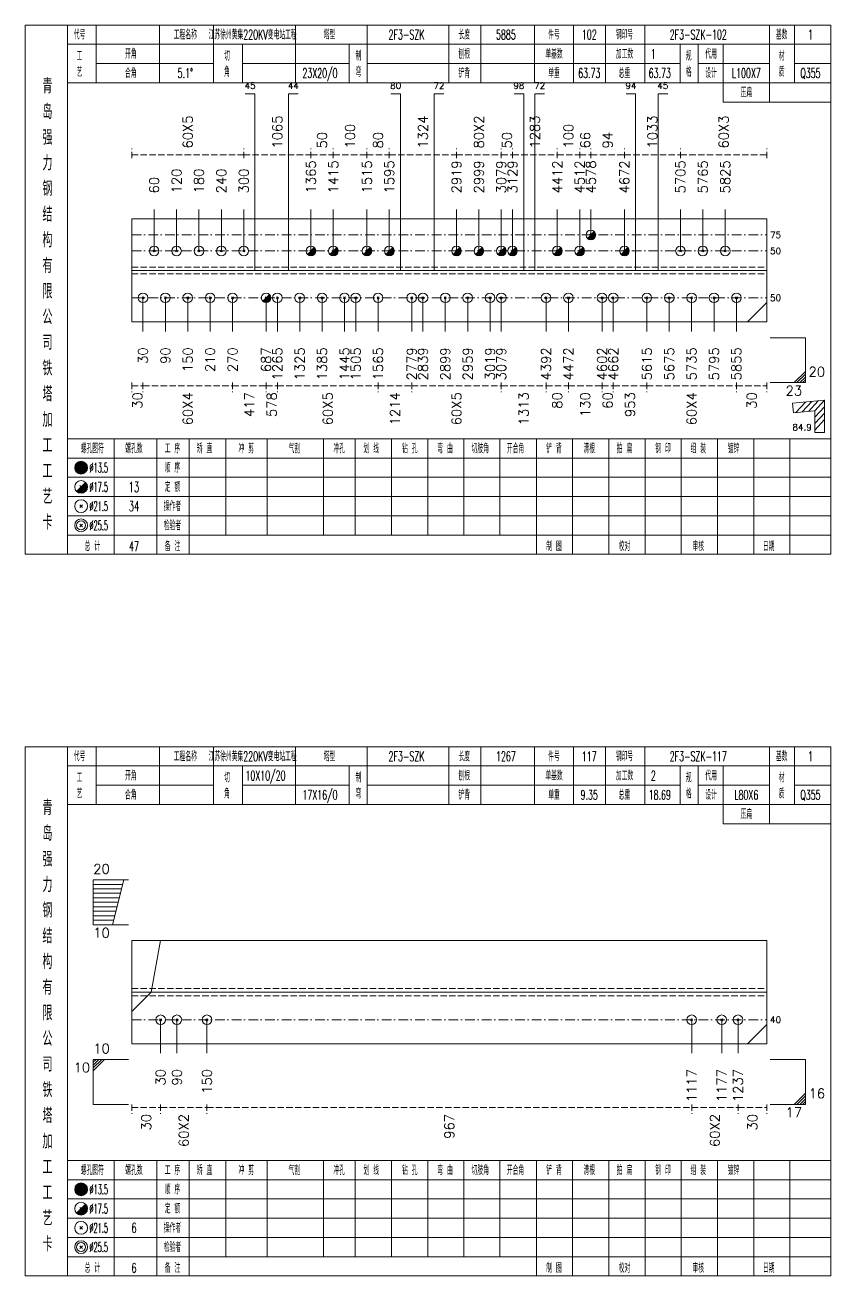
# Model space of a CAD drawing. Extents: x 0 to 4623, y -1159 to 4890.
# Drawn here: x 311.4 to 562.8, y 4500 to 4890 of the extents above; entities that cross this region are included whole.
import ezdxf
from ezdxf.enums import TextEntityAlignment as Align

# ---------------------------------------------------------------- set-up
doc = ezdxf.new("R2010")
doc.units = 0
doc.header["$MEASUREMENT"] = 0
doc.linetypes.add('一点画线', pattern=[5.2, 3, -1, 0.2, -1])
doc.linetypes.add('虚线', pattern=[2.75, 2, -0.75])
doc.layers.get('0').update_dxf_attribs({"linetype": 'CONTINUOUS', "lineweight": 25})
for name, color, linetype, lineweight in [('1', 7, 'CONTINUOUS', 25), ('2', 7, 'CONTINUOUS', 25), ('4', 7, 'CONTINUOUS', 25), ('5', 7, 'CONTINUOUS', 25)]:
    doc.layers.add(name, color=color, linetype=linetype, lineweight=lineweight)
doc.styles.get("Standard").update_dxf_attribs({"font": 'simplex.shx', "width": 0.7, "height": 3, "bigfont": 'gbhzfs.shx'})

# ---------------------------------------------------------------- blocks, each defined once
blk = doc.blocks.new('孔21.5')
at = {"layer": '5', "color": 7, "linetype": 'Continuous', "lineweight": 13}
for p, q in [((-0.2, -0.2), (0.2, 0.2)), ((-0.2, 0.2), (0.2, -0.2))]:
    blk.add_line(p, q, dxfattribs=at)
blk.add_circle((0, 0), 1, dxfattribs=at)
blk = doc.blocks.new('孔17.5')
at = {"layer": '5', "color": 7, "linetype": 'Continuous', "lineweight": 13}
for p, q in [((-0.707, -0.707), (0.707, 0.707)), ((-0.2, 0.2), (0.2, -0.2))]:
    blk.add_line(p, q, dxfattribs=at)
blk.add_circle((0, 0), 1, dxfattribs=at)
for radius in [0.9, 0.8, 0.7, 0.6, 0.5, 0.4, 0.3, 0.2, 0.1]:
    blk.add_arc((0, 0), radius, 225, 45, dxfattribs=at)

msp = doc.modelspace()

# ---------------------------------------------------------------- linework, layer by layer
at = {"color": 8, "linetype": '虚线', "lineweight": 9}
for p, q in [((344.7, 4848.5), (344.7, 4851.5)), ((344.7, 4849.5), (379.627, 4849.5)), ((379.627, 4848.5), (379.627, 4851.5)), ((379.627, 4848.5), (379.627, 4851.5)), ((379.627, 4849.5), (400.584, 4849.5)), ((400.584, 4848.5), (400.584, 4851.5)), ((400.584, 4848.5), (400.584, 4851.5)), ((400.584, 4849.5), (407.569, 4849.5)), ((407.569, 4848.5), (407.569, 4851.5)), ((407.569, 4848.5), (407.569, 4851.5)), ((407.569, 4849.5), (418.047, 4849.5)), ((418.047, 4848.5), (418.047, 4851.5)), ((418.047, 4848.5), (418.047, 4851.5)), ((418.047, 4849.5), (425.033, 4849.5)), ((425.033, 4848.5), (425.033, 4851.5)), ((425.033, 4848.5), (425.033, 4851.5)), ((425.033, 4849.5), (445.989, 4849.5)), ((445.989, 4848.5), (445.989, 4851.5)), ((445.989, 4848.5), (445.989, 4851.5)), ((445.989, 4849.5), (459.96, 4849.5)), ((459.96, 4848.5), (459.96, 4851.5)), ((459.96, 4848.5), (459.96, 4851.5)), ((459.96, 4849.5), (463.453, 4849.5)), ((463.453, 4848.5), (463.453, 4851.5)), ((463.453, 4848.5), (463.453, 4851.5)), ((463.453, 4849.5), (477.424, 4849.5)), ((477.424, 4848.5), (477.424, 4851.5)), ((477.424, 4848.5), (477.424, 4851.5)), ((477.424, 4849.5), (484.409, 4849.5)), ((484.409, 4848.5), (484.409, 4851.5)), ((484.409, 4848.5), (484.409, 4851.5)), ((484.409, 4849.5), (487.902, 4849.5)), ((487.902, 4848.5), (487.902, 4851.5)), ((487.902, 4848.5), (487.902, 4851.5)), ((487.902, 4849.5), (498.38, 4849.5)), ((498.38, 4848.5), (498.38, 4851.5)), ((498.38, 4848.5), (498.38, 4851.5)), ((498.38, 4849.5), (515.844, 4849.5)), ((515.844, 4848.5), (515.844, 4851.5)), ((515.844, 4848.5), (515.844, 4851.5)), ((515.844, 4849.5), (542.8, 4849.5)), ((542.8, 4848.5), (542.8, 4851.5)), ((344.7, 4778.5), (344.7, 4775.5)), ((344.7, 4777.5), (348.193, 4777.5)), ((348.193, 4778.5), (348.193, 4775.5)), ((348.193, 4778.5), (348.193, 4775.5)), ((348.193, 4777.5), (376.135, 4777.5)), ((376.135, 4778.5), (376.135, 4775.5)), ((376.135, 4778.5), (376.135, 4775.5)), ((376.135, 4777.5), (386.613, 4777.5)), ((386.613, 4778.5), (386.613, 4775.5)), ((386.613, 4778.5), (386.613, 4775.5)), ((386.613, 4777.5), (390.105, 4777.5)), ((390.105, 4778.5), (390.105, 4775.5)), ((390.105, 4778.5), (390.105, 4775.5)), ((390.105, 4777.5), (421.54, 4777.5)), ((421.54, 4778.5), (421.54, 4775.5)), ((421.54, 4778.5), (421.54, 4775.5)), ((421.54, 4777.5), (432.018, 4777.5)), ((432.018, 4778.5), (432.018, 4775.5)), ((432.018, 4778.5), (432.018, 4775.5)), ((432.018, 4777.5), (459.96, 4777.5)), ((459.96, 4778.5), (459.96, 4775.5)), ((459.96, 4778.5), (459.96, 4775.5)), ((459.96, 4777.5), (473.931, 4777.5)), ((473.931, 4778.5), (473.931, 4775.5)), ((473.931, 4778.5), (473.931, 4775.5)), ((473.931, 4777.5), (480.916, 4777.5)), ((480.916, 4778.5), (480.916, 4775.5)), ((480.916, 4778.5), (480.916, 4775.5)), ((480.916, 4777.5), (491.395, 4777.5)), ((491.395, 4778.5), (491.395, 4775.5)), ((491.395, 4778.5), (491.395, 4775.5)), ((491.395, 4777.5), (494.887, 4777.5)), ((494.887, 4778.5), (494.887, 4775.5)), ((494.887, 4778.5), (494.887, 4775.5)), ((494.887, 4777.5), (505.365, 4777.5)), ((505.365, 4778.5), (505.365, 4775.5)), ((505.365, 4778.5), (505.365, 4775.5)), ((505.365, 4777.5), (533.307, 4777.5)), ((533.307, 4778.5), (533.307, 4775.5)), ((533.307, 4778.5), (533.307, 4775.5)), ((533.307, 4777.5), (542.8, 4777.5)), ((542.8, 4778.5), (542.8, 4775.5)), ((344.7, 4553.5), (344.7, 4550.5)), ((344.7, 4552.5), (353.7, 4552.5)), ((353.7, 4553.5), (353.7, 4550.5)), ((353.7, 4553.5), (353.7, 4550.5)), ((353.7, 4552.5), (368.153, 4552.5)), ((368.153, 4553.5), (368.153, 4550.5)), ((368.153, 4553.5), (368.153, 4550.5)), ((368.153, 4552.5), (519.347, 4552.5)), ((519.347, 4553.5), (519.347, 4550.5)), ((519.347, 4553.5), (519.347, 4550.5)), ((519.347, 4552.5), (533.8, 4552.5)), ((533.8, 4553.5), (533.8, 4550.5)), ((533.8, 4553.5), (533.8, 4550.5)), ((533.8, 4552.5), (542.8, 4552.5)), ((542.8, 4553.5), (542.8, 4550.5))]:
    msp.add_line(p, q, dxfattribs=at)
at = {"color": 7, "linetype": 'Continuous', "lineweight": 13}
for p, q in [((351.685, 4819.55), (351.685, 4832.5)), ((358.671, 4819.55), (358.671, 4832.5)), ((365.656, 4819.55), (365.656, 4832.5)), ((372.642, 4819.55), (372.642, 4832.5)), ((379.627, 4819.55), (379.627, 4832.5)), ((400.584, 4819.55), (400.584, 4832.5)), ((407.569, 4819.55), (407.569, 4832.5)), ((418.047, 4819.55), (418.047, 4832.5)), ((425.033, 4819.55), (425.033, 4832.5)), ((445.989, 4819.55), (445.989, 4832.5)), ((452.975, 4819.55), (452.975, 4832.5)), ((459.96, 4819.55), (459.96, 4832.5)), ((463.453, 4819.55), (463.453, 4832.5)), ((477.424, 4819.55), (477.424, 4832.5)), ((484.409, 4819.55), (484.409, 4832.5)), ((487.902, 4824.55), (487.902, 4832.5)), ((498.38, 4819.55), (498.38, 4832.5)), ((515.844, 4819.55), (515.844, 4832.5)), ((522.829, 4819.55), (522.829, 4832.5)), ((529.815, 4819.55), (529.815, 4832.5)), ((348.193, 4804.95), (348.193, 4794.5)), ((355.178, 4804.95), (355.178, 4794.5)), ((362.164, 4804.95), (362.164, 4794.5)), ((369.149, 4804.95), (369.149, 4794.5)), ((376.135, 4804.95), (376.135, 4794.5)), ((386.613, 4804.95), (386.613, 4794.5)), ((390.105, 4804.95), (390.105, 4794.5)), ((397.091, 4804.95), (397.091, 4794.5)), ((404.076, 4804.95), (404.076, 4794.5)), ((411.062, 4804.95), (411.062, 4794.5)), ((414.555, 4804.95), (414.555, 4794.5)), ((421.54, 4804.95), (421.54, 4794.5)), ((432.018, 4804.95), (432.018, 4794.5)), ((435.511, 4804.95), (435.511, 4794.5)), ((442.496, 4804.95), (442.496, 4794.5)), ((449.482, 4804.95), (449.482, 4794.5)), ((456.467, 4804.95), (456.467, 4794.5)), ((459.96, 4804.95), (459.96, 4794.5)), ((473.931, 4804.95), (473.931, 4794.5)), ((480.916, 4804.95), (480.916, 4794.5)), ((491.395, 4804.95), (491.395, 4794.5)), ((494.887, 4804.95), (494.887, 4794.5)), ((505.365, 4804.95), (505.365, 4794.5)), ((512.351, 4804.95), (512.351, 4794.5)), ((519.336, 4804.95), (519.336, 4794.5)), ((526.322, 4804.95), (526.322, 4794.5)), ((533.307, 4804.95), (533.307, 4794.5)), ((542.8, 4803.45), (536.8, 4797.45)), ((554.8, 4792.5), (543.8, 4792.5)), ((554.8, 4792.5), (554.8, 4778.5)), ((551.3, 4778.5), (554.8, 4782)), ((554.8, 4778.5), (543.8, 4778.5)), ((552.175, 4778.5), (554.8, 4781.125)), ((553.05, 4778.5), (554.8, 4780.25)), ((553.925, 4778.5), (554.8, 4779.375)), ((332.7, 4623.5), (343.7, 4623.5)), ((332.7, 4609.5), (332.7, 4623.5)), ((332.7, 4622.1), (341.85, 4622.1)), ((338.7, 4609.5), (342.2, 4623.5)), ((332.7, 4620.7), (341.5, 4620.7)), ((332.7, 4619.3), (341.15, 4619.3)), ((332.7, 4617.9), (340.8, 4617.9)), ((332.7, 4616.5), (340.45, 4616.5)), ((332.7, 4615.1), (340.1, 4615.1)), ((332.7, 4613.7), (339.75, 4613.7)), ((332.7, 4612.3), (339.4, 4612.3)), ((332.7, 4610.9), (339.05, 4610.9)), ((332.7, 4609.5), (343.7, 4609.5)), ((350.7, 4588.5), (353.7, 4604.625)), ((344.7, 4582.5), (350.7, 4588.5)), ((353.7, 4579.875), (353.7, 4569.5)), ((358.772, 4579.875), (358.772, 4569.5)), ((368.153, 4579.875), (368.153, 4569.5)), ((519.347, 4579.875), (519.347, 4569.5)), ((528.728, 4579.875), (528.728, 4569.5)), ((533.8, 4579.875), (533.8, 4569.5)), ((542.8, 4578.375), (536.8, 4572.375)), ((332.7, 4567.5), (343.7, 4567.5)), ((332.7, 4567.5), (332.7, 4553.5)), ((333.575, 4567.5), (332.7, 4566.625)), ((334.45, 4567.5), (332.7, 4565.75)), ((335.325, 4567.5), (332.7, 4564.875)), ((336.2, 4567.5), (332.7, 4564)), ((554.8, 4567.5), (543.8, 4567.5)), ((554.8, 4567.5), (554.8, 4553.5)), ((551.3, 4553.5), (554.8, 4557)), ((552.175, 4553.5), (554.8, 4556.125)), ((553.05, 4553.5), (554.8, 4555.25)), ((332.7, 4553.5), (343.7, 4553.5)), ((554.8, 4553.5), (543.8, 4553.5)), ((553.925, 4553.5), (554.8, 4554.375))]:
    msp.add_line(p, q, dxfattribs=at)
at = {"color": 7, "linetype": 'Continuous', "lineweight": 18}
for p, q in [((344.7, 4829.55), (344.7, 4797.45)), ((344.7, 4829.55), (542.8, 4829.55)), ((542.8, 4829.55), (542.8, 4797.45)), ((344.7, 4813.5), (542.8, 4813.5)), ((344.7, 4604.625), (344.7, 4572.375)), ((344.7, 4604.625), (542.8, 4604.625)), ((542.8, 4604.625), (542.8, 4572.375)), ((344.7, 4588.5), (542.8, 4588.5))]:
    msp.add_line(p, q, dxfattribs=at)
at = {"color": 3, "linetype": '一点画线', "lineweight": 13}
for p, q in [((344.7, 4824.55), (542.8, 4824.55)), ((344.7, 4819.55), (542.8, 4819.55)), ((344.7, 4804.95), (542.8, 4804.95)), ((344.7, 4579.875), (542.8, 4579.875))]:
    msp.add_line(p, q, dxfattribs=at)
at = {"color": 1, "linetype": '虚线', "lineweight": 18}
for p, q in [((344.7, 4814.55), (542.8, 4814.55)), ((344.7, 4812.45), (542.8, 4812.45)), ((344.7, 4589.625), (542.8, 4589.625)), ((344.7, 4587.375), (542.8, 4587.375))]:
    msp.add_line(p, q, dxfattribs=at)
at = {"layer": '1', "color": 7, "linetype": 'Continuous', "lineweight": 18}
for p, q in [((344.7, 4797.45), (542.8, 4797.45)), ((344.7, 4572.375), (542.8, 4572.375))]:
    msp.add_line(p, q, dxfattribs=at)
at = {"layer": '2', "color": 7, "linetype": 'Continuous', "lineweight": 13}
for p, q in [((383.12, 4868.5), (380.12, 4868.5)), ((383.12, 4813.5), (383.12, 4868.5)), ((393.598, 4813.5), (393.598, 4868.5)), ((393.598, 4868.5), (396.598, 4868.5)), ((428.525, 4868.5), (425.525, 4868.5)), ((428.525, 4813.5), (428.525, 4868.5)), ((439.004, 4813.5), (439.004, 4868.5)), ((439.004, 4868.5), (442.004, 4868.5)), ((466.945, 4868.5), (463.945, 4868.5)), ((466.945, 4813.5), (466.945, 4868.5)), ((470.438, 4813.5), (470.438, 4868.5)), ((470.438, 4868.5), (473.438, 4868.5)), ((501.873, 4868.5), (498.873, 4868.5)), ((501.873, 4813.5), (501.873, 4868.5)), ((508.858, 4813.5), (508.858, 4868.5)), ((508.858, 4868.5), (511.858, 4868.5)), ((560.8, 4773), (550.84, 4772.111)), ((550.84, 4772.111), (551.106, 4769.123)), ((551.106, 4769.123), (557.8, 4769.72)), ((551.824, 4769.187), (554.824, 4772.467)), ((553.816, 4769.365), (556.816, 4772.644)), ((555.808, 4769.543), (558.808, 4772.822)), ((557.8, 4769.72), (560.8, 4773)), ((557.8, 4767.72), (560.8, 4771)), ((557.8, 4769.72), (557.8, 4763)), ((560.8, 4763), (560.8, 4773)), ((557.8, 4765.72), (560.8, 4769)), ((557.8, 4763.72), (560.8, 4767)), ((557.8, 4763), (560.8, 4763))]:
    msp.add_line(p, q, dxfattribs=at)
at = {"layer": '4', "color": 1, "linetype": 'Continuous', "lineweight": 18}
for p, q in [((324.7, 4725), (324.7, 4890)), ((333.6, 4872), (333.6, 4890)), ((353.4, 4872), (353.4, 4890)), ((370.2, 4872), (370.2, 4890)), ((395.8, 4872), (395.8, 4890)), ((418.1, 4872), (418.1, 4890)), ((443.6, 4872), (443.6, 4890)), ((453.6, 4872), (453.6, 4890)), ((470.3, 4872), (470.3, 4890)), ((482.5, 4872), (482.5, 4890)), ((492.5, 4872), (492.5, 4890)), ((504.7, 4872), (504.7, 4890)), ((543.6, 4866), (543.6, 4890)), ((551.4, 4872), (551.4, 4890)), ((324.7, 4884), (562.8, 4884)), ((379.2, 4872), (379.2, 4884)), ((412.5, 4872), (412.5, 4884)), ((515.8, 4872), (515.8, 4884)), ((521.4, 4872), (521.4, 4884)), ((529.2, 4866), (529.2, 4884)), ((333.6, 4878), (370.2, 4878)), ((379.2, 4878), (412.5, 4878)), ((418.1, 4878), (515.8, 4878)), ((521.4, 4878), (543.6, 4878)), ((551.4, 4878), (562.8, 4878)), ((324.7, 4872), (562.8, 4872)), ((529.2, 4866), (562.8, 4866)), ((324.7, 4761), (562.8, 4761)), ((339.2, 4725), (339.2, 4761)), ((352.5, 4725), (352.5, 4761)), ((362.6, 4725), (362.6, 4761)), ((374, 4731), (374, 4761)), ((386.9, 4731), (386.9, 4761)), ((404.5, 4731), (404.5, 4761)), ((414.4, 4731), (414.4, 4761)), ((425.7, 4731), (425.7, 4761)), ((437, 4731), (437, 4761)), ((448.3, 4731), (448.3, 4761)), ((459.5, 4731), (459.5, 4761)), ((470.9, 4731), (470.9, 4761)), ((482.2, 4731), (482.2, 4761)), ((493.5, 4731), (493.5, 4761)), ((504.8, 4731), (504.8, 4761)), ((516.1, 4731), (516.1, 4761)), ((527.4, 4731), (527.4, 4761)), ((538.7, 4731), (538.7, 4761)), ((550, 4731), (550, 4761)), ((324.7, 4755), (562.8, 4755)), ((324.7, 4749), (562.8, 4749)), ((324.7, 4743), (562.8, 4743)), ((324.7, 4737), (562.8, 4737)), ((324.7, 4731), (562.8, 4731)), ((470.9, 4725), (470.9, 4731)), ((482.2, 4725), (482.2, 4731)), ((493.5, 4725), (493.5, 4731)), ((504.8, 4725), (504.8, 4731)), ((516.1, 4725), (516.1, 4731)), ((527.4, 4725), (527.4, 4731)), ((538.7, 4725), (538.7, 4731)), ((550, 4725), (550, 4731)), ((324.7, 4500), (324.7, 4665)), ((333.6, 4647), (333.6, 4665)), ((353.4, 4647), (353.4, 4665)), ((370.2, 4647), (370.2, 4665)), ((395.8, 4647), (395.8, 4665)), ((418.1, 4647), (418.1, 4665)), ((443.6, 4647), (443.6, 4665)), ((453.6, 4647), (453.6, 4665)), ((470.3, 4647), (470.3, 4665)), ((482.5, 4647), (482.5, 4665)), ((492.5, 4647), (492.5, 4665)), ((504.7, 4647), (504.7, 4665)), ((543.6, 4641), (543.6, 4665)), ((551.4, 4647), (551.4, 4665)), ((324.7, 4659), (562.8, 4659)), ((379.2, 4647), (379.2, 4659)), ((412.5, 4647), (412.5, 4659)), ((515.8, 4647), (515.8, 4659)), ((521.4, 4647), (521.4, 4659)), ((529.2, 4641), (529.2, 4659)), ((333.6, 4653), (370.2, 4653)), ((379.2, 4653), (412.5, 4653)), ((418.1, 4653), (515.8, 4653)), ((521.4, 4653), (543.6, 4653)), ((551.4, 4653), (562.8, 4653)), ((324.7, 4647), (562.8, 4647)), ((529.2, 4641), (562.8, 4641)), ((324.7, 4536), (562.8, 4536)), ((339.2, 4500), (339.2, 4536)), ((352.5, 4500), (352.5, 4536)), ((362.6, 4500), (362.6, 4536)), ((374, 4506), (374, 4536)), ((386.9, 4506), (386.9, 4536)), ((404.5, 4506), (404.5, 4536)), ((414.4, 4506), (414.4, 4536)), ((425.7, 4506), (425.7, 4536)), ((437, 4506), (437, 4536)), ((448.3, 4506), (448.3, 4536)), ((459.5, 4506), (459.5, 4536)), ((470.9, 4506), (470.9, 4536)), ((482.2, 4506), (482.2, 4536)), ((493.5, 4506), (493.5, 4536)), ((504.8, 4506), (504.8, 4536)), ((516.1, 4506), (516.1, 4536)), ((527.4, 4506), (527.4, 4536)), ((538.7, 4506), (538.7, 4536)), ((550, 4506), (550, 4536)), ((324.7, 4530), (562.8, 4530)), ((324.7, 4524), (562.8, 4524)), ((324.7, 4518), (562.8, 4518)), ((324.7, 4512), (562.8, 4512)), ((324.7, 4506), (562.8, 4506)), ((470.9, 4500), (470.9, 4506)), ((482.2, 4500), (482.2, 4506)), ((493.5, 4500), (493.5, 4506)), ((504.8, 4500), (504.8, 4506)), ((516.1, 4500), (516.1, 4506)), ((527.4, 4500), (527.4, 4506)), ((538.7, 4500), (538.7, 4506)), ((550, 4500), (550, 4506))]:
    msp.add_line(p, q, dxfattribs=at)
at = {"layer": '4', "color": 7, "linetype": 'Continuous', "lineweight": 13}
for p, q in [((328.7, 4751.8), (329.1, 4752.2)), ((329.1, 4751.8), (328.7, 4752.2)), ((327.486, 4744.586), (330.314, 4747.414)), ((328.5, 4746.4), (329.3, 4745.6)), ((328.5, 4739.6), (329.3, 4740.4)), ((328.5, 4740.4), (329.3, 4739.6)), ((328.5, 4733.6), (329.3, 4734.4)), ((328.5, 4734.4), (329.3, 4733.6)), ((328.7, 4526.8), (329.1, 4527.2)), ((329.1, 4526.8), (328.7, 4527.2)), ((327.486, 4519.586), (330.314, 4522.414)), ((328.5, 4521.4), (329.3, 4520.6)), ((328.5, 4514.6), (329.3, 4515.4)), ((328.5, 4515.4), (329.3, 4514.6)), ((328.5, 4508.6), (329.3, 4509.4)), ((328.5, 4509.4), (329.3, 4508.6))]:
    msp.add_line(p, q, dxfattribs=at)
at = {"layer": '4', "color": 1, "linetype": 'Continuous', "lineweight": 18}
for points in [[(311.4, 4890), (311.4, 4725), (562.8, 4725), (562.8, 4890)], [(311.4, 4665), (311.4, 4500), (562.8, 4500), (562.8, 4665)]]:
    msp.add_lwpolyline(points, close=True, dxfattribs=at)
at = {"layer": '4', "color": 7, "linetype": 'Continuous', "lineweight": 13}
for centre, radius in [((328.9, 4752), 2), ((328.9, 4752), 1.8), ((328.9, 4752), 1.6), ((328.9, 4752), 1.4), ((328.9, 4752), 1.2), ((328.9, 4752), 1), ((328.9, 4752), 0.8), ((328.9, 4752), 0.6), ((328.9, 4752), 0.4), ((328.9, 4752), 0.2), ((328.9, 4746), 2), ((328.9, 4740), 2), ((328.9, 4734), 2), ((328.9, 4734), 1.4), ((328.9, 4527), 2), ((328.9, 4527), 1.8), ((328.9, 4527), 1.6), ((328.9, 4527), 1.4), ((328.9, 4527), 1.2), ((328.9, 4527), 1), ((328.9, 4527), 0.8), ((328.9, 4527), 0.6), ((328.9, 4527), 0.4), ((328.9, 4527), 0.2), ((328.9, 4521), 2), ((328.9, 4515), 2), ((328.9, 4509), 2), ((328.9, 4509), 1.4)]:
    msp.add_circle(centre, radius, dxfattribs=at)
for centre, radius in [((328.9, 4746), 1.8), ((328.9, 4746), 1.6), ((328.9, 4746), 1.4), ((328.9, 4746), 1.2), ((328.9, 4746), 1), ((328.9, 4746), 0.8), ((328.9, 4746), 0.6), ((328.9, 4746), 0.4), ((328.9, 4746), 0.2), ((328.9, 4521), 1.8), ((328.9, 4521), 1.6), ((328.9, 4521), 1.4), ((328.9, 4521), 1.2), ((328.9, 4521), 1), ((328.9, 4521), 0.8), ((328.9, 4521), 0.6), ((328.9, 4521), 0.4), ((328.9, 4521), 0.2)]:
    msp.add_arc(centre, radius, 225, 45, dxfattribs=at)

# ---------------------------------------------------------------- block references
at = {"color": 7, "linetype": 'Continuous', "lineweight": 13, "xscale": 1.5, "yscale": 1.5, "zscale": 1.5}
for name, p in [('孔17.5', (487.902, 4824.55)), ('孔21.5', (351.685, 4819.55)), ('孔21.5', (358.671, 4819.55)), ('孔21.5', (365.656, 4819.55)), ('孔21.5', (372.642, 4819.55)), ('孔21.5', (379.627, 4819.55)), ('孔17.5', (400.584, 4819.55)), ('孔17.5', (407.569, 4819.55)), ('孔17.5', (418.047, 4819.55)), ('孔17.5', (425.033, 4819.55)), ('孔17.5', (445.989, 4819.55)), ('孔17.5', (452.975, 4819.55)), ('孔17.5', (459.96, 4819.55)), ('孔17.5', (463.453, 4819.55)), ('孔17.5', (477.424, 4819.55)), ('孔17.5', (484.409, 4819.55)), ('孔17.5', (498.38, 4819.55)), ('孔21.5', (515.844, 4819.55)), ('孔21.5', (522.829, 4819.55)), ('孔21.5', (529.815, 4819.55))]:
    msp.add_blockref(name, p, dxfattribs=at)
at = {"layer": '1', "color": 7, "linetype": 'Continuous', "lineweight": 13, "xscale": 1.5, "yscale": 1.5, "zscale": 1.5}
for name, p in [('孔21.5', (348.193, 4804.95)), ('孔21.5', (355.178, 4804.95)), ('孔21.5', (362.164, 4804.95)), ('孔21.5', (369.149, 4804.95)), ('孔21.5', (376.135, 4804.95)), ('孔17.5', (386.613, 4804.95)), ('孔21.5', (390.105, 4804.95)), ('孔21.5', (397.091, 4804.95)), ('孔21.5', (404.076, 4804.95)), ('孔21.5', (411.062, 4804.95)), ('孔21.5', (414.555, 4804.95)), ('孔21.5', (421.54, 4804.95)), ('孔21.5', (432.018, 4804.95)), ('孔21.5', (435.511, 4804.95)), ('孔21.5', (442.496, 4804.95)), ('孔21.5', (449.482, 4804.95)), ('孔21.5', (456.467, 4804.95)), ('孔21.5', (459.96, 4804.95)), ('孔21.5', (473.931, 4804.95)), ('孔21.5', (480.916, 4804.95)), ('孔21.5', (491.395, 4804.95)), ('孔21.5', (494.887, 4804.95)), ('孔21.5', (505.365, 4804.95)), ('孔21.5', (512.351, 4804.95)), ('孔21.5', (519.336, 4804.95)), ('孔21.5', (526.322, 4804.95)), ('孔21.5', (533.307, 4804.95)), ('孔21.5', (353.7, 4579.875)), ('孔21.5', (358.772, 4579.875)), ('孔21.5', (368.153, 4579.875)), ('孔21.5', (519.347, 4579.875)), ('孔21.5', (528.728, 4579.875)), ('孔21.5', (533.8, 4579.875))]:
    msp.add_blockref(name, p, dxfattribs=at)

# ---------------------------------------------------------------- texts
at = {"color": 8, "linetype": 'Continuous', "lineweight": 9}
for s, p in [('60X5', (362.164, 4851.5)), ('1065', (390.105, 4851.5)), ('1324', (435.511, 4851.5)), ('80X2', (452.975, 4851.5)), ('1283', (470.438, 4851.5)), ('1033', (507.112, 4851.5)), ('60X3', (529.322, 4851.5)), ('50', (404.076, 4851.5)), ('100', (412.808, 4851.5)), ('80', (421.54, 4851.5)), ('50', (461.706, 4851.5)), ('100', (480.916, 4851.5)), ('66', (486.155, 4851.5)), ('94', (493.141, 4851.5))]:
    msp.add_text(s, height=3, rotation=90, dxfattribs=at).set_placement(p, align=Align.MIDDLE_LEFT)
at = {"color": 7, "linetype": 'Continuous', "lineweight": 13}
for s, p in [('120', (358.671, 4837.5)), ('180', (365.656, 4837.5)), ('240', (372.642, 4837.5)), ('300', (379.627, 4837.5)), ('1365', (400.584, 4837.5)), ('1415', (407.569, 4837.5)), ('1515', (418.047, 4837.5)), ('1595', (425.033, 4837.5)), ('2919', (445.989, 4837.5)), ('2999', (452.975, 4837.5)), ('3079', (459.96, 4837.5)), ('3129', (463.453, 4837.5)), ('4412', (477.424, 4837.5)), ('4512', (484.409, 4837.5)), ('4578', (487.902, 4837.5)), ('4672', (498.38, 4837.5)), ('5705', (515.844, 4837.5)), ('5765', (522.829, 4837.5)), ('5825', (529.815, 4837.5)), ('60', (351.685, 4837.5))]:
    msp.add_text(s, height=3, rotation=90, dxfattribs=at).set_placement(p, align=Align.MIDDLE_LEFT)
for s, p in [('75', (543.8, 4824.55)), ('50', (543.8, 4819.55)), ('50', (543.8, 4804.95)), ('40', (543.8, 4579.875))]:
    msp.add_text(s, height=2, dxfattribs=at).set_placement(p, align=Align.MIDDLE_LEFT)
for s, p in [('20', (555.8, 4779.5)), ('20', (332.7, 4624.5)), ('10', (332.7, 4568.5)), ('16', (555.8, 4554.5))]:
    msp.add_text(s, height=3, dxfattribs=at).set_placement(p, align=Align.BOTTOM_LEFT)
for s, p in [('23', (553.8, 4777.5)), ('10', (331.7, 4566.5)), ('17', (553.8, 4552.5))]:
    msp.add_text(s, height=3, dxfattribs=at).set_placement(p, align=Align.TOP_RIGHT)
at = {"color": 8, "linetype": 'Continuous', "lineweight": 9}
for s, p in [('30', (346.446, 4775.5)), ('60X4', (362.164, 4775.5)), ('417', (381.374, 4775.5)), ('578', (388.359, 4775.5)), ('60X5', (405.823, 4775.5)), ('1214', (426.779, 4775.5)), ('60X5', (445.989, 4775.5)), ('1313', (466.945, 4775.5)), ('80', (477.424, 4775.5)), ('130', (486.155, 4775.5)), ('60', (493.141, 4775.5)), ('953', (500.126, 4775.5)), ('60X4', (519.336, 4775.5)), ('30', (538.054, 4775.5)), ('30', (349.2, 4550.5)), ('60X2', (360.927, 4550.5)), ('967', (443.75, 4550.5)), ('60X2', (526.573, 4550.5)), ('30', (538.3, 4550.5))]:
    msp.add_text(s, height=3, rotation=90, dxfattribs=at).set_placement(p, align=Align.MIDDLE_RIGHT)
at = {"color": 7, "linetype": 'Continuous', "lineweight": 13}
msp.add_text('10', height=3, dxfattribs=at).set_placement((332.7, 4608.5), align=Align.TOP_LEFT)
at = {"layer": '1', "color": 7, "linetype": 'Continuous', "lineweight": 13}
for s, p in [('30', (348.193, 4789.5)), ('90', (355.178, 4789.5)), ('150', (362.164, 4789.5)), ('210', (369.149, 4789.5)), ('270', (376.135, 4789.5)), ('687', (386.613, 4789.5)), ('1265', (390.105, 4789.5)), ('1325', (397.091, 4789.5)), ('1385', (404.076, 4789.5)), ('1445', (411.062, 4789.5)), ('1505', (414.555, 4789.5)), ('1565', (421.54, 4789.5)), ('2779', (432.018, 4789.5)), ('2839', (435.511, 4789.5)), ('2899', (442.496, 4789.5)), ('2959', (449.482, 4789.5)), ('3019', (456.467, 4789.5)), ('3079', (459.96, 4789.5)), ('4392', (473.931, 4789.5)), ('4472', (480.916, 4789.5)), ('4602', (491.395, 4789.5)), ('4662', (494.887, 4789.5)), ('5615', (505.365, 4789.5)), ('5675', (512.351, 4789.5)), ('5735', (519.336, 4789.5)), ('5795', (526.322, 4789.5)), ('5855', (533.307, 4789.5)), ('30', (353.7, 4564.5)), ('90', (358.772, 4564.5)), ('150', (368.153, 4564.5)), ('1117', (519.347, 4564.5)), ('1177', (528.728, 4564.5)), ('1237', (533.8, 4564.5))]:
    msp.add_text(s, height=3, rotation=90, dxfattribs=at).set_placement(p, align=Align.MIDDLE_RIGHT)
at = {"layer": '2', "color": 7, "linetype": 'Continuous', "lineweight": 13}
for s, p in [('45', (381.62, 4869.5)), ('44', (395.098, 4869.5)), ('80', (427.025, 4869.5)), ('72', (440.504, 4869.5)), ('98', (465.445, 4869.5)), ('72', (471.938, 4869.5)), ('94', (500.373, 4869.5)), ('45', (510.358, 4869.5))]:
    msp.add_text(s, height=2, dxfattribs=at).set_placement(p, align=Align.BOTTOM_CENTER)
msp.add_text('84.9', height=2, dxfattribs=at).set_placement((556.8, 4763), align=Align.BOTTOM_RIGHT)
at = {"layer": '4', "color": 1, "linetype": 'Continuous', "lineweight": 13}
for s, height, width, p in [('代号', 3, 0.6, (328.4, 4887)), ('工程名称', 3, 0.6, (361.4, 4887)), ('江苏徐州黄集220KV变电站工程', 3, 0.6, (382.4, 4887)), ('塔型', 3, 0.6, (406.4, 4887)), ('2F3-SZK', 3, 0.6, (430.4, 4887)), ('长度', 3, 0.6, (448.4, 4887)), ('5885', 3, 0.6, (461.4, 4887)), ('件号', 3, 0.6, (476.4, 4887)), ('102', 3, 0.6, (487.4, 4887)), ('钢印号', 3, 0.6, (498.4, 4887)), ('2F3-SZK-102', 3, 0.6, (521.4, 4887)), ('基数', 3, 0.6, (547.4, 4887)), ('1', 3, 0.6, (556.4, 4887)), ('开角', 3, 0.6, (344.4, 4881)), ('刨根', 3, 0.6, (448.4, 4881)), ('单基数', 3, 0.6, (476.4, 4881)), ('加工数', 3, 0.6, (498.4, 4881)), ('工', 3, 0.6, (328.4, 4880.4)), ('切', 3, 0.6, (374.4, 4880.4)), ('制', 3, 0.6, (415.4, 4880.4)), ('1', 3, 0.6, (507.4, 4881)), ('规', 3, 0.6, (518.4, 4880.4)), ('代用', 3, 0.6, (525.4, 4881)), ('材', 3, 0.6, (547.4, 4880.4)), ('艺', 3, 0.6, (328.4, 4875.4)), ('合角', 3, 0.6, (344.4, 4875)), ('5.1%%d', 3, 0.6, (361.4, 4875)), ('角', 3, 0.6, (374.4, 4875.4)), ('23X20/0', 3, 0.6, (403.4, 4875)), ('弯', 3, 0.6, (415.4, 4875.4)), ('铲背', 3, 0.6, (448.4, 4875)), ('单重', 3, 0.6, (476.4, 4875)), ('63.73', 3, 0.6, (487.4, 4875)), ('总重', 3, 0.6, (498.4, 4875)), ('63.73', 3, 0.6, (509.4, 4875)), ('格', 3, 0.6, (518.4, 4875.4)), ('设计', 3, 0.6, (525.4, 4875)), ('L100X7', 3, 0.6, (536.4, 4875)), ('质', 3, 0.6, (547.4, 4875.4)), ('Q355', 3, 0.6, (556.4, 4875)), ('青', 4.6, 0.8, (318.4, 4871)), ('压扁', 3, 0.6, (536.4, 4869)), ('岛', 4.6, 0.8, (318.4, 4863)), ('强', 4.6, 0.8, (318.4, 4855)), ('力', 4.6, 0.8, (318.4, 4847)), ('钢', 4.6, 0.8, (318.4, 4839)), ('结', 4.6, 0.8, (318.4, 4831)), ('构', 4.6, 0.8, (318.4, 4823)), ('有', 4.6, 0.8, (318.4, 4815)), ('限', 4.6, 0.8, (318.4, 4807)), ('公', 4.6, 0.8, (318.4, 4799)), ('司', 4.6, 0.8, (318.4, 4791)), ('铁', 4.6, 0.8, (318.4, 4783)), ('塔', 4.6, 0.8, (318.4, 4775)), ('加', 4.6, 0.8, (318.4, 4767)), ('工', 4.6, 0.8, (318.4, 4759)), ('螺孔图符', 3, 0.6, (332.4, 4758)), ('螺孔数', 3, 0.6, (345.4, 4758)), ('工 序', 3, 0.6, (357.4, 4758)), ('矫 直', 3, 0.6, (367.4, 4758)), ('冲 剪', 3, 0.6, (380.4, 4758)), ('气割', 3, 0.6, (395.4, 4758)), ('冲孔', 3, 0.6, (409.4, 4758)), ('划 线', 3, 0.6, (419.4, 4758)), ('钻 孔', 3, 0.6, (431.4, 4758)), ('弯 曲', 3, 0.6, (442.4, 4758)), ('切肢角', 3, 0.6, (453.4, 4758)), ('开合角', 3, 0.6, (464.4, 4758)), ('铲 背', 3, 0.6, (476.4, 4758)), ('清根', 3, 0.6, (487.4, 4758)), ('拍 扁', 3, 0.6, (498.4, 4758)), ('钢 印', 3, 0.6, (510.4, 4758)), ('组 装', 3, 0.6, (521.4, 4758)), ('镀锌', 3, 0.6, (532.4, 4758)), ('工', 4.6, 0.8, (318.4, 4751)), ('%%C13.5', 3, 0.5, (334.4, 4752)), ('顺 序', 3, 0.6, (357.4, 4752)), ('%%C17.5', 3, 0.5, (334.4, 4746)), ('13', 3.2, 0.6, (345.4, 4746)), ('定 额', 3, 0.6, (357.4, 4746)), ('艺', 4.6, 0.8, (318.4, 4743)), ('%%C21.5', 3, 0.5, (334.4, 4740)), ('34', 3.2, 0.6, (345.4, 4740)), ('操作者', 3, 0.6, (357.4, 4740)), ('卡', 4.6, 0.8, (318.4, 4735)), ('%%C25.5', 3, 0.5, (334.4, 4734)), ('检验者', 3, 0.6, (357.4, 4734)), ('总 计', 3, 0.6, (332.4, 4727.5)), ('47', 3, 0.6, (345.4, 4727.5)), ('备 注', 3, 0.6, (357.4, 4727.5)), ('制 图', 3, 0.6, (476.4, 4727.5)), ('校对', 3, 0.6, (498.4, 4727.5)), ('审核', 3, 0.6, (521.4, 4727.5)), ('日期', 3, 0.6, (543.4, 4727.5)), ('代号', 3, 0.6, (328.4, 4662)), ('工程名称', 3, 0.6, (361.4, 4662)), ('江苏徐州黄集220KV变电站工程', 3, 0.6, (382.4, 4662)), ('塔型', 3, 0.6, (406.4, 4662)), ('2F3-SZK', 3, 0.6, (430.4, 4662)), ('长度', 3, 0.6, (448.4, 4662)), ('1267', 3, 0.6, (461.4, 4662)), ('件号', 3, 0.6, (476.4, 4662)), ('117', 3, 0.6, (487.4, 4662)), ('钢印号', 3, 0.6, (498.4, 4662)), ('2F3-SZK-117', 3, 0.6, (521.4, 4662)), ('基数', 3, 0.6, (547.4, 4662)), ('1', 3, 0.6, (556.4, 4662)), ('工', 3, 0.6, (328.4, 4655.4)), ('开角', 3, 0.6, (344.4, 4656)), ('切', 3, 0.6, (374.4, 4655.4)), ('10X10/20', 3, 0.6, (386.4, 4656)), ('制', 3, 0.6, (415.4, 4655.4)), ('刨根', 3, 0.6, (448.4, 4656)), ('单基数', 3, 0.6, (476.4, 4656)), ('加工数', 3, 0.6, (498.4, 4656)), ('2', 3, 0.6, (507.4, 4656)), ('规', 3, 0.6, (518.4, 4655.4)), ('代用', 3, 0.6, (525.4, 4656)), ('材', 3, 0.6, (547.4, 4655.4)), ('艺', 3, 0.6, (328.4, 4650.4)), ('合角', 3, 0.6, (344.4, 4650)), ('角', 3, 0.6, (374.4, 4650.4)), ('17X16/0', 3, 0.6, (403.4, 4650)), ('弯', 3, 0.6, (415.4, 4650.4)), ('铲背', 3, 0.6, (448.4, 4650)), ('单重', 3, 0.6, (476.4, 4650)), ('9.35', 3, 0.6, (487.4, 4650)), ('总重', 3, 0.6, (498.4, 4650)), ('18.69', 3, 0.6, (509.4, 4650)), ('格', 3, 0.6, (518.4, 4650.4)), ('设计', 3, 0.6, (525.4, 4650)), ('L80X6', 3, 0.6, (536.4, 4650)), ('质', 3, 0.6, (547.4, 4650.4)), ('Q355', 3, 0.6, (556.4, 4650)), ('青', 4.6, 0.8, (318.4, 4646)), ('压扁', 3, 0.6, (536.4, 4644)), ('岛', 4.6, 0.8, (318.4, 4638)), ('强', 4.6, 0.8, (318.4, 4630)), ('力', 4.6, 0.8, (318.4, 4622)), ('钢', 4.6, 0.8, (318.4, 4614)), ('结', 4.6, 0.8, (318.4, 4606)), ('构', 4.6, 0.8, (318.4, 4598)), ('有', 4.6, 0.8, (318.4, 4590)), ('限', 4.6, 0.8, (318.4, 4582)), ('公', 4.6, 0.8, (318.4, 4574)), ('司', 4.6, 0.8, (318.4, 4566)), ('铁', 4.6, 0.8, (318.4, 4558)), ('塔', 4.6, 0.8, (318.4, 4550)), ('加', 4.6, 0.8, (318.4, 4542)), ('工', 4.6, 0.8, (318.4, 4534)), ('螺孔图符', 3, 0.6, (332.4, 4533)), ('螺孔数', 3, 0.6, (345.4, 4533)), ('工 序', 3, 0.6, (357.4, 4533)), ('矫 直', 3, 0.6, (367.4, 4533)), ('冲 剪', 3, 0.6, (380.4, 4533)), ('气割', 3, 0.6, (395.4, 4533)), ('冲孔', 3, 0.6, (409.4, 4533)), ('划 线', 3, 0.6, (419.4, 4533)), ('钻 孔', 3, 0.6, (431.4, 4533)), ('弯 曲', 3, 0.6, (442.4, 4533)), ('切肢角', 3, 0.6, (453.4, 4533)), ('开合角', 3, 0.6, (464.4, 4533)), ('铲 背', 3, 0.6, (476.4, 4533)), ('清根', 3, 0.6, (487.4, 4533)), ('拍 扁', 3, 0.6, (498.4, 4533)), ('钢 印', 3, 0.6, (510.4, 4533)), ('组 装', 3, 0.6, (521.4, 4533)), ('镀锌', 3, 0.6, (532.4, 4533)), ('工', 4.6, 0.8, (318.4, 4526)), ('%%C13.5', 3, 0.5, (334.4, 4527)), ('顺 序', 3, 0.6, (357.4, 4527)), ('艺', 4.6, 0.8, (318.4, 4518)), ('%%C17.5', 3, 0.5, (334.4, 4521)), ('定 额', 3, 0.6, (357.4, 4521)), ('%%C21.5', 3, 0.5, (334.4, 4515)), ('6', 3.2, 0.6, (345.4, 4515)), ('操作者', 3, 0.6, (357.4, 4515)), ('卡', 4.6, 0.8, (318.4, 4510)), ('%%C25.5', 3, 0.5, (334.4, 4509)), ('检验者', 3, 0.6, (357.4, 4509)), ('总 计', 3, 0.6, (332.4, 4502.5)), ('6', 3, 0.6, (345.4, 4502.5)), ('备 注', 3, 0.6, (357.4, 4502.5)), ('制 图', 3, 0.6, (476.4, 4502.5)), ('校对', 3, 0.6, (498.4, 4502.5)), ('审核', 3, 0.6, (521.4, 4502.5)), ('日期', 3, 0.6, (543.4, 4502.5))]:
    msp.add_text(s, height=height, dxfattribs=dict(at, width=width)).set_placement(p, align=Align.MIDDLE_CENTER)

doc.saveas('drawing.dxf')
